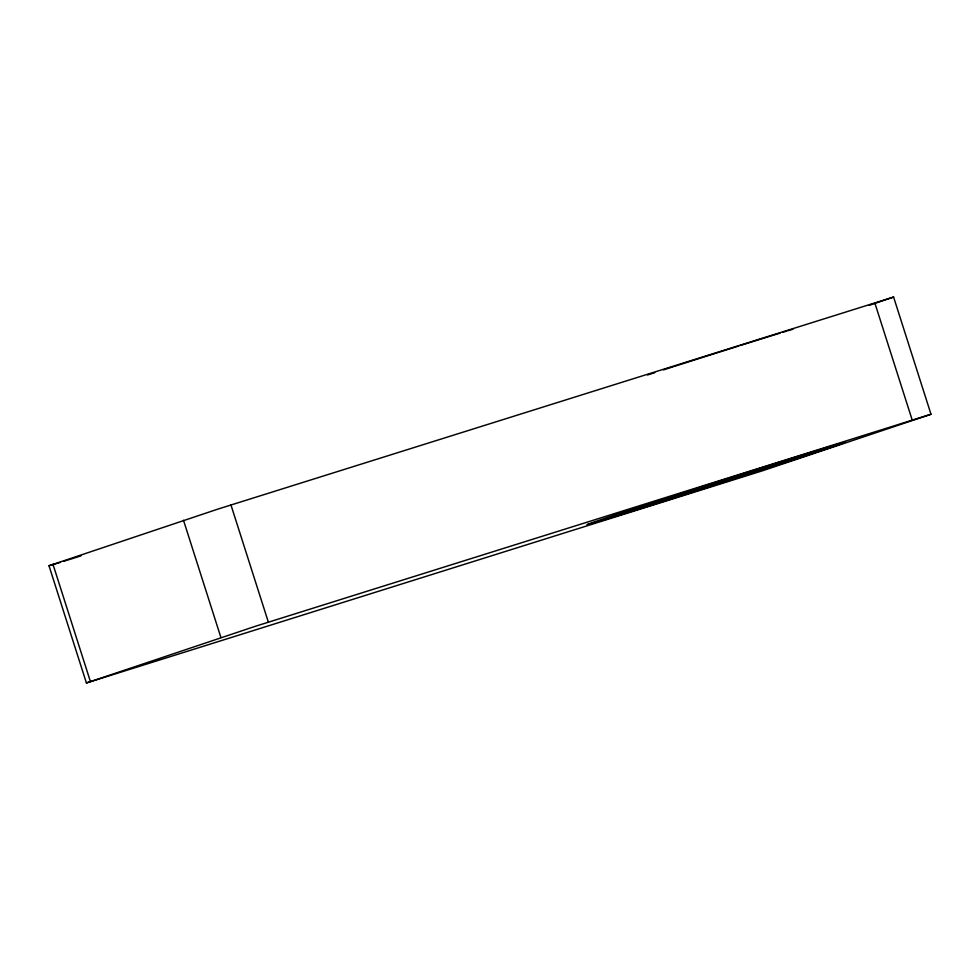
<?xml version="1.0" encoding="UTF-8"?>
<svg xmlns="http://www.w3.org/2000/svg" width="980" height="980" viewBox="0 0 980 980"><rect width="100%" height="100%" fill="white"/><g stroke="black" fill="none" stroke-linecap="round" stroke-linejoin="round"><path stroke-width="1.47" d="M49 565.742L217.793 509.135L893.589 297.038L931 414.258L762.207 470.866L86.412 682.962L49 565.742L57.146 563.353M86.412 682.962L255.204 626.343L931 414.258M893.589 297.038L869.309 305.331M67.816 560.021L80.96 555.893M63.896 561.258L66.517 560.438M58.2 563.022L60.319 562.373M874.773 302.759L912.184 419.979M230.962 504.97L268.373 622.178M183.493 520.258L220.904 637.478M52.981 564.309L90.393 681.517M647.535 374.997A135.35 1.176 -17.7 0 1 654.726 372.694M663.46 369.889A135.35 1.176 -17.7 0 1 673.664 366.618M675.122 366.152A135.35 1.176 -17.7 0 1 738.798 345.977M740.353 345.487A135.35 1.176 -17.7 0 1 780.092 333.127M782.836 332.293A135.35 1.176 -17.7 0 1 786.683 331.118M787.895 330.75A135.35 1.176 -17.7 0 1 792.955 329.219M621.345 513.275L656.073 502.226L621.345 513.275M658.45 502.581L693.166 491.531L658.45 502.581M740.01 475.055L774.739 464.005L740.01 475.055M777.103 464.361L811.832 453.311L777.103 464.361M659.332 501.454L657.801 502.091L774.96 464.667L659.332 501.454M629.038 512.16A135.35 1.176 -17.7 0 0 842.2 443.499A135.35 1.176 -17.7 0 0 677.915 494.471A135.35 1.176 -17.7 0 0 629.038 512.16"/></g></svg>
